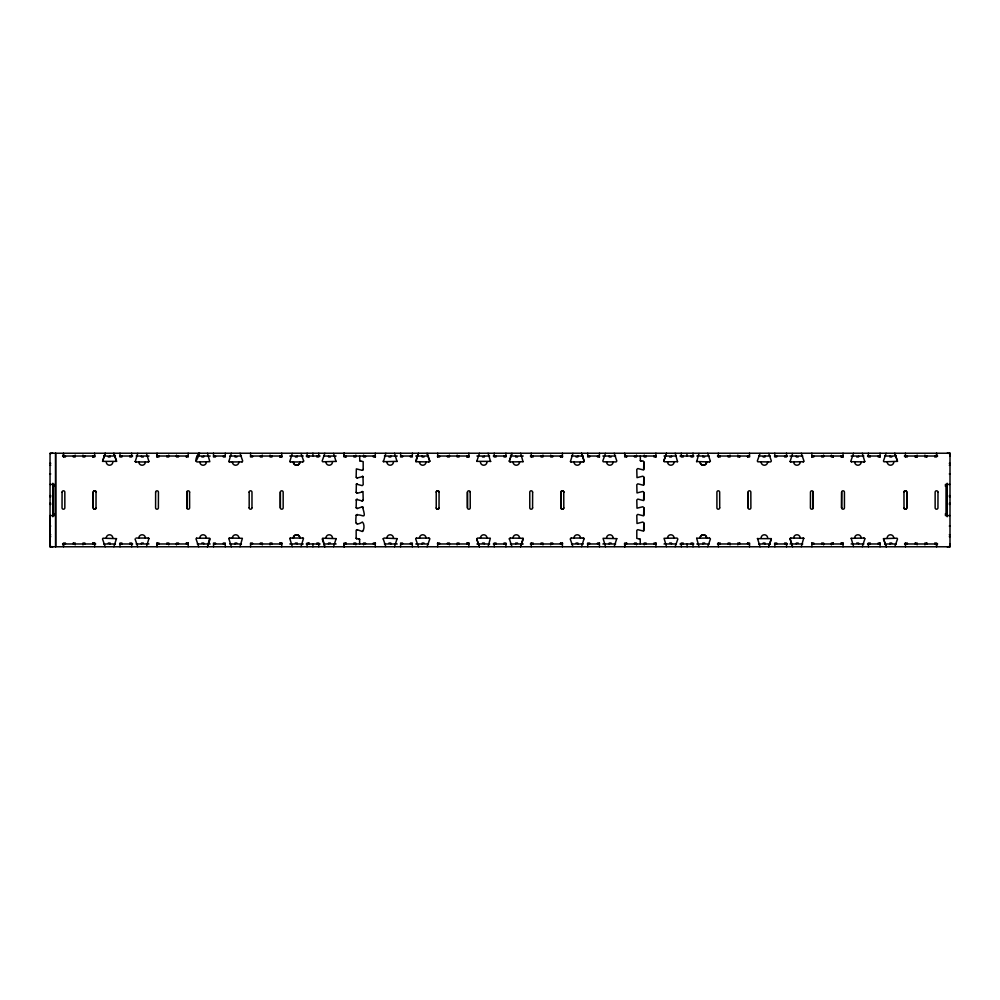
<?xml version="1.0" encoding="UTF-8"?>
<svg xmlns="http://www.w3.org/2000/svg" width="1000" height="1000" viewBox="0 0 1000 1000"><rect width="100%" height="100%" fill="white"/><g stroke="black" fill="none" stroke-linecap="round" stroke-linejoin="round"><path stroke-width="1.5" d="M50.038 546.775L50.038 453.225L950 453.225L950 546.775L50 546.775L50 515.588L54.575 515.588L54.575 513.725L53.587 513.725L53.637 486.275L54.575 486.275L54.575 484.412L50 484.412M359.663 543.975L359.562 539.113L356.163 538.375L356.163 530.388L357.137 529.663L362.2 531.45L363.2 530.525M362.425 506.763L357.15 508.537L356.138 507.6L356.362 499.438L362.2 500.9L363.2 499.963L362.987 491.8L357.137 493.25L356.15 492.325L356.375 484.15L362.2 485.613L363.2 484.688L362.975 476.512L357.15 477.975L356.138 477.038L356.362 468.875L362.2 470.337L363.175 469.613L363.175 461.625L359.775 460.887L359.663 456.025M362.425 531.438C364.538 529.775 364.538 523.7 362.425 522.038C354.738 526.688 355.613 522.163 356.138 515.312C362.15 513.1 367.075 521.888 362.425 506.763M640.3 543.975L640.2 539.113L636.8 538.375L636.8 530.388L637.775 529.663L643.612 531.125L643.838 522.962L642.837 522.025L637 523.488L636.788 515.312L637.775 514.388L643.612 515.85L643.838 507.675L642.837 506.75L637 508.2L636.788 500.037L637.775 499.1L643.612 500.562L643.838 492.4L642.837 491.463L637 492.925L636.788 484.762L637.775 483.825L643.612 485.288L643.838 477.113L642.837 476.188L637 477.65L636.775 469.475L637.775 468.55L643.612 470L643.838 461.838L643.05 460.913L640.4 460.887L640.3 456.025M643.825 530.525L643.825 522.962M643.825 515.237L643.825 507.675M643.825 499.963L643.825 492.4M643.825 484.688L643.825 477.113M643.825 469.4L643.825 461.838M950 456.025L950 453.225M105.175 453.288L102.625 461.362M113.863 546.775L116.475 538.638M207.413 546.775L209.662 538.2L196.488 538.2M239.988 546.712L242.387 538.312L229.562 538.05M333.575 546.712L336.125 538.638M385.863 453.288L383.413 461.688L397.15 461.362M427.062 546.775L429.787 538.975M479.412 453.288L476.8 461.362M520.662 546.712L523.013 538.312M666.5 453.288L663.775 461.025L664.25 461.8L677.588 461.688M675.138 546.712L677.862 538.975L677.05 538.062L664.05 538.312L666.488 546.638M707.75 546.712L710.425 538.975L709.438 538.05M768.688 546.775L771.3 538.638M801.3 546.712L803.65 538.312M853.55 453.288L850.875 461.025L851.525 461.887M862.288 546.712L864.9 538.812M886.125 453.288L883.45 461.025L883.925 461.8L897.463 461.362M207.463 546.775L210.138 538.975M231.35 453.288L228.825 461.538M324.837 453.288L322.163 461.025L322.638 461.8L336.175 461.362M394.5 546.775L397.1 538.638M363.188 499.963L362.425 500.887M105.188 546.775L102.513 538.975L102.987 538.2L116.525 538.638M113.912 453.288L116.475 461.362M148.95 461.538L146.475 453.488M198.738 546.775L196.062 538.975L196.537 538.2M207.463 453.288L209.812 461.688L197 461.95C192.413 459.787 205.287 443.1 196.075 461.188M242.062 461.887L242.712 461.025L240.037 453.288M303.625 461.025L302.863 461.938M324.837 546.775L322.587 538.2L336.175 538.638M383.2 538.812L385.8 546.638M418.425 546.775L415.712 538.975L416.525 538.062M479.412 546.775L476.688 538.975L477.5 538.062L490.35 538.2L488.125 546.575M509.312 538.975L510.238 538.05M523.013 461.688L520.662 453.288M584.113 461.538L581.638 453.288M605.462 453.363L602.8 461.025L603.263 461.8L616.112 461.938L616.825 461.025L614.2 453.288M696.675 538.312L699.025 546.775M710.362 461.188L707.712 453.288M760.013 453.488L757.325 461.025L757.8 461.8L770.65 461.938L771.363 461.025L768.763 453.425M789.95 538.975L792.625 546.775L790.1 538.462M853.538 546.575L851.2 538.312M886.175 546.775L883.562 538.638M894.862 453.288L897.412 461.362M137.738 453.363L135.275 461.538M146.525 546.512L148.95 538.462M292.25 453.425L289.8 461.538M301.012 546.638L303.475 538.462M572.938 453.363L570.425 461.538M614.237 546.512L616.763 538.638M894.887 546.512L897.525 538.975L897.05 538.2L883.512 538.638M356.138 500.037L357.35 499.137M356.175 515.1L357.35 514.425M363.2 469.4L362.425 470.325M105.162 453.425L102.575 461.188M520.638 546.575L523.337 538.975M581.6 546.638L584.113 538.462M666.488 453.363L663.825 461.025M768.775 546.512L771.4 538.975M509.312 461.025L511.962 453.425M698.988 453.488L696.675 461.688M228.825 538.462L231.35 546.775M383.162 538.812L384.125 538.05L397.15 538.638M428.975 461.938L429.725 461.188M429.725 461.362L427.062 453.288L429.787 461.025M509.325 538.638L511.912 546.575M677.537 461.688L675.188 453.288M710.413 461.188L709.438 461.95M415.712 461.025L418.425 453.225L416.025 461.688M511.887 453.488L509.325 461.188M792.575 453.488L790.1 461.538M102.575 461.362L116.525 461.362M289.8 538.462L292.262 546.638M336.037 461.538L333.587 453.425M476.763 461.362L490.7 461.362M757.4 538.638L771.35 538.638M757.537 538.462L760.05 546.775M789.963 538.638L790.713 538.062M864.762 461.538L862.288 453.288M397.025 461.538L394.55 453.288M490.575 461.538L488.1 453.288M149 461.538L148.338 461.938M228.775 538.462L229.613 538.05M289.75 538.462L290.413 538.062M584.15 461.538L583.325 461.95M864.812 461.538L863.975 461.95M356.375 484.15L357.35 483.862M523.062 461.688L510.2 461.95M803.7 461.688L790.837 461.95M851.15 538.312L864.025 538.05M356.525 529.85L357.35 529.7M416.138 538.2L428.85 538.05M696.775 538.2L709.488 538.05M362.638 500.825L361.987 500.863M242.113 461.887L229.562 461.95M803.162 461.938L803.975 461.025L801.3 453.288M616.812 538.638L603.075 538.312L605.525 546.775M639.05 538.663L640.3 539.538M360.925 461.337L359.663 460.462M641.562 461.337L640.312 460.462M358.413 538.663L359.663 539.538M362 491.5L362.638 491.538M357.35 477.938L356.25 477.463M357.35 493.212L356.138 492.325M357.35 508.5L356.163 507.812M571.213 538.05L570.225 538.975L572.875 546.575M50.038 453.488L52.838 453.225M950 453.488L947.188 453.225M62.575 456.025L95.013 456.025M103.75 456.025L115.438 456.025M119.562 456.025L132.662 456.025M136.175 456.025L149 456.025M156.6 456.025L188.263 456.025M197.3 456.025L210.15 456.025M213.512 456.025L225.212 456.025M229.725 456.025L241.425 456.025M250.463 456.025L281.812 456.025L281.812 456.962L279.887 456.962L279.887 456.025M289.812 456.025L303.212 456.025M306.2 456.025L320.087 456.025M323.762 456.025L336.112 456.025M343.7 456.025L375.363 456.025L375.363 456.962L373.387 456.962L373.387 456.025M384.4 456.025L397.25 456.025M400.613 456.025L412.312 456.025M415.775 456.025L428.525 456.025M476.925 456.025L489.65 456.025M493.3 456.025L506.4 456.025M510.387 456.025L523.212 456.025M530.337 456.025L562.45 456.025L562.463 456.962L560.538 456.962L560.538 456.025M571.5 456.025L583.2 456.025M587.725 456.025L599.412 456.025M602.875 456.025L615.625 456.025M624.675 456.025L656.012 456.025L656.012 456.962L654.025 456.962L654.075 456.025M664.025 456.025L676.363 456.025M679.95 456.025L693.838 456.025M696.825 456.025L709.188 456.025M717.438 456.025L749.562 456.025M758.612 456.025L770.3 456.025M774.425 456.025L787.513 456.025M789.975 456.025L802.738 456.025M851.125 456.025L863.85 456.025M867.5 456.025L880.075 456.025M884.587 456.025L896.287 456.025M904.325 456.025L937.638 456.025M63.487 456.962L65.412 456.962L65.362 456.025M92.85 456.962L92.85 456.025L92.8 456.962L94.712 456.962L94.625 453.225M108.275 456.962L110.138 456.962L110.138 456.025M143.35 456.962L141.475 456.962L141.475 456.025M186.4 456.962L186.4 456.025L186.35 456.962L188.263 456.962L188.175 453.225M201.825 456.962L203.688 456.962L203.688 456.025M236.9 456.962L235.037 456.962L235.037 456.025M295.375 456.962L297.25 456.962L297.25 456.025M309 456.962L307.087 456.962L307.137 453.225M330.45 456.962L328.587 456.962L328.587 456.025M345.95 456.962L345.95 456.025L346 456.962L344.075 456.962L344.075 453.225M388.925 456.962L390.8 456.962L390.8 456.025M424.012 456.962L422.137 456.962L422.137 456.025M467.025 456.962L467.025 456.025L466.975 456.962L468.9 456.962L468.913 456.025L437.575 456.025L437.575 456.962M482.475 456.962L484.35 456.962L484.35 456.025M517.562 456.962L515.688 456.962L515.688 456.025M576.025 456.962L577.9 456.962L577.9 456.025M599.45 456.962L597.537 456.962L597.587 456.025M611.112 456.962L609.237 456.962L609.237 456.025M626.575 456.962L626.575 456.025L626.625 456.962L624.712 456.962L624.712 453.225L624.825 456.025M669.575 456.962L671.45 456.962L671.45 456.025M704.663 456.962L702.788 456.962L702.788 456.025M739.663 456.962L739.663 456.025L739.712 456.962L737.8 456.962L737.837 455.1M747.663 456.962L747.663 456.025L747.625 456.962L749.538 456.962L749.488 453.225M763.125 456.962L765 456.962L765 456.025M798.213 456.962L796.338 456.962L796.338 456.025M833.225 456.962L833.225 456.025L833.263 456.962L831.35 456.962L831.388 455.1M856.688 456.962L858.55 456.962L858.55 456.025M880.113 456.962L878.188 456.962L878.238 456.025M891.762 456.962L889.887 456.962L889.887 456.025M915.238 456.962L917.15 456.962M136.012 461.95L148.225 461.95M290.538 461.95L302.738 461.95M428.85 461.95L415.988 461.688M571.163 461.95L583.375 461.95M709.488 461.95L696.5 461.538M864.025 461.95L851.15 461.688M50.038 463.3L50.738 463.3M949.3 463.3L950 463.3M50.038 465.275L50.738 465.225M949.3 465.275L950 465.225M50.038 473.95L50.738 473.95M949.3 473.95L950 473.95M950 484.412L945.425 484.412L945.425 486.275L946.413 486.275L946.413 513.725L945.425 513.725L945.475 515.588L950 515.588M96.037 492.2L96.025 507.8A1.4 1.4 0 0 1 94.663 509.2A1.4 1.4 0 0 1 93.212 507.8L93.212 492.2A1.4 1.4 0 0 1 94.612 490.8A1.4 1.4 0 0 1 96.075 492.2A1.4 1.4 0 0 0 94.612 490.8A1.4 1.4 0 0 0 93.263 492.2L93.263 507.8A1.4 1.4 0 0 0 94.663 509.2A1.4 1.4 0 0 0 96.025 507.8L96.062 507.8M186.762 507.8L186.762 492.2A1.4 1.4 0 0 1 188.175 490.8A1.4 1.4 0 0 1 189.575 492.2L189.625 492.2M249.125 492.2L249.163 492.2A1.4 1.4 0 0 1 250.575 490.8A1.4 1.4 0 0 1 251.975 492.2L251.975 507.8M50.038 495.662L50.738 495.613M949.3 495.662L950 495.613M50.038 496.725L50.738 496.725M949.3 496.725L950 496.725M50.038 503.275L50.738 503.275M949.3 503.275L950 503.275M50.038 504.338L50.738 504.387M949.3 504.338L950 504.387M249.175 492.2L249.175 507.8M470.2 492.2L470.25 507.8A1.4 1.4 0 0 1 468.85 509.2A1.4 1.4 0 0 1 467.45 507.8L467.4 492.2M841.6 507.8L841.637 507.8A1.4 1.4 0 0 0 843.037 509.2A1.4 1.4 0 0 0 844.438 507.8L844.438 492.2A1.4 1.4 0 0 0 843.037 490.8A1.4 1.4 0 0 0 841.637 492.2L841.587 507.8L841.637 492.2M50.038 526.05L50.738 526.05M949.3 526.05L950 526.05M50.038 534.725L50.738 534.775M949.3 534.775L950 534.725M50.038 536.7L50.738 536.7M949.3 536.7L950 536.7M136.012 538.05L148.225 538.05M290.538 538.05L302.738 538.05M510.2 538.05L523.062 538.312M571.163 538.05L583.375 538.05M790.837 538.05L803.55 538.2M73.312 543.038L75.225 543.038L75.188 544.9M92.85 543.038L92.85 543.975L92.8 543.038L94.712 543.038L94.712 543.975M108.275 543.038L110.138 543.038L110.138 543.975M143.35 543.038L141.475 543.038L141.475 543.975M186.4 543.038L186.4 543.975L186.35 543.038L188.263 543.038L188.263 543.975L156.6 543.975M201.825 543.038L203.688 543.038L203.688 543.975M236.9 543.038L235.037 543.038L235.037 543.975M295.375 543.038L297.25 543.038L297.25 543.975M309 543.038L307.087 543.038L307.087 546.775M330.45 543.038L328.587 543.038L328.587 543.975M345.95 543.038L345.95 543.975L346 543.038L344.075 543.038L344.075 546.775M343.7 543.975L375.363 543.975L375.363 543.038L373.387 543.038L373.387 543.975M388.925 543.038L390.8 543.038L390.8 543.975M424.012 543.038L422.137 543.038L422.137 543.975M467.025 543.038L467.025 543.975L466.975 543.038L468.9 543.038L468.913 543.975L437.575 543.975L437.575 543.038M482.475 543.038L484.35 543.038L484.35 543.975M517.562 543.038L515.688 543.038L515.688 543.975M576.025 543.038L577.9 543.038L577.9 543.975M599.45 543.038L597.537 543.038L597.587 543.975M611.112 543.038L609.237 543.038L609.237 543.975M626.575 543.038L626.575 543.975L626.625 543.038L624.712 543.038L624.712 546.775M624.35 543.975L656.012 543.975L656.012 543.038L654.025 543.038L654.075 543.975M669.575 543.038L671.45 543.038L671.45 543.975M704.663 543.038L702.788 543.038L702.788 543.975M718.225 543.975L718.225 543.038L720.225 543.038L720.225 543.975M739.663 543.038L739.663 543.975L739.712 543.038L737.8 543.038L737.812 544.9M747.663 543.038L747.663 543.975L747.625 543.038L749.538 543.038L749.488 546.775M763.125 543.038L765 543.038L765 543.975M798.213 543.038L796.338 543.038L796.338 543.975M833.225 543.038L833.225 543.975L833.263 543.038L831.35 543.038L831.375 544.9M856.688 543.038L858.55 543.038L858.55 543.975M880.113 543.038L878.188 543.038L878.238 543.975M891.762 543.038L889.887 543.038L889.887 543.975M915.238 543.038L917.15 543.038L917.15 544.9M62.575 543.975L95.712 543.975M103.75 543.975L115.438 543.975M119.562 543.975L132.662 543.975M136.175 543.975L149 543.975M197.3 543.975L210.15 543.975M213.512 543.975L225.212 543.975M229.725 543.975L241.425 543.975M250.463 543.975L281.812 543.975L281.812 543.038L279.887 543.038L279.887 543.975M289.812 543.975L303.212 543.975M306.2 543.975L320.087 543.975M323.762 543.975L336.112 543.975M384.4 543.975L397.25 543.975M400.613 543.975L412.312 543.975M415.775 543.975L428.525 543.975M476.925 543.975L489.65 543.975M493.3 543.975L506.4 543.975M510.387 543.975L523.212 543.975M530.337 543.975L562.45 543.975L562.463 543.038L560.538 543.038L560.538 543.975M571.5 543.975L583.2 543.975M587.312 543.975L599.412 543.975M602.875 543.975L615.625 543.975M664.025 543.975L676.363 543.975M679.95 543.975L693.838 543.975M696.825 543.975L709.188 543.975M717.438 543.975L749.562 543.975M758.612 543.975L770.3 543.975M774.425 543.975L787.513 543.975M789.975 543.975L802.738 543.975M851.125 543.975L863.85 543.975M867.5 543.975L880.075 543.975M884.587 543.975L896.287 543.975M904.538 543.975L937.638 543.975M50.038 546.512L52.838 546.775M950 546.512L947.188 546.775M357.137 523.812L356.175 523.1M571.213 461.95L570.5 461.688M510.238 461.95L509.412 461.538M290.575 461.95L289.75 461.538M229.613 461.95L228.775 461.538M136.062 461.95L135.35 461.688M863.975 538.05L864.812 538.462M583.325 538.05L584.237 538.638M302.688 538.05L303.4 538.312M790.713 461.938L790.05 461.538M803.162 538.062L803.825 538.462M428.975 538.062L429.637 538.462M135.887 461.938L135.225 461.538M148.338 538.062L149 538.462M362.425 476.2L363.2 477.113M362.638 506.825L363.2 507.675M356.712 539.025L356.15 538.162M383.462 461.688L383.188 461.025M894.85 453.488L897.475 461.025M883.5 538.975L886.162 546.638M584.263 461.025L581.663 453.425M476.737 538.975L479.35 546.638M301.038 453.488L303.675 461.025M322.212 538.975L324.825 546.638M113.9 453.488L116.538 461.025M135.075 538.975L137.75 546.775M950 543.975L950 546.775M947.188 483.25L947.188 516.75M946.363 486.275L946.363 513.725M936.587 456.025L936.587 453.225L936.587 456.962L934.725 456.962L934.725 456.025M936.587 543.975L936.587 546.775L936.637 543.038L934.725 543.038L934.775 543.975M926.825 456.025L926.825 456.962L924.9 456.962L924.9 456.025M926.825 543.975L926.825 543.038L924.9 543.038L924.925 544.9M926.775 456.025L926.775 456.962M926.775 543.038L926.775 543.975M924.95 455.1L924.95 456.025M917.125 455.1L917.1 456.962M915.288 456.025L915.288 456.962M915.288 543.038L915.238 543.975M907.337 456.025L907.288 456.962L905.413 456.962L905.413 453.225M907.337 543.975L907.337 543.038L905.413 543.038L905.475 546.775M905.325 456.025L905.325 456.962M905.325 543.038L905.325 543.975M880.062 453.225L880.062 456.962M880.062 543.038L880.062 546.775M870.238 456.025L870.288 456.962L868.363 456.962L868.375 453.225M870.238 543.975L870.288 543.038L868.363 543.038L868.438 546.775M843.037 453.225L843.037 456.962M843.037 543.038L843.037 546.775M841.225 456.025L841.225 456.962M841.225 543.038L841.225 543.975M841.175 456.025L841.175 456.962L843.088 456.962L843.112 456.025L811.775 456.025L811.775 456.962M841.175 543.975L841.175 543.038L843.088 543.038L843.088 543.975L811.775 543.975L811.775 543.038M823.575 455.1L823.55 456.962L821.688 456.962L821.688 456.025M823.6 544.9L823.6 543.038L821.688 543.038L821.688 543.975M813.737 456.025L813.737 456.962L811.862 456.962L811.862 453.225M813.737 543.975L813.787 543.038L811.862 543.038L811.925 546.775M813.263 492.2L813.263 507.8A1.4 1.4 0 0 1 811.812 509.2A1.4 1.4 0 0 1 810.413 507.8L810.462 492.2A1.4 1.4 0 0 1 811.812 490.8A1.4 1.4 0 0 1 813.213 492.2L813.213 507.8M786.513 453.225L786.513 456.962L784.638 456.962L784.638 456.025M786.587 546.775L786.513 543.038L784.638 543.038L784.688 543.975M776.737 456.025L776.688 456.962L774.812 456.962L774.812 453.225M776.688 543.975L776.737 543.038L774.812 543.038L774.887 546.775M748.088 492.2L748.088 507.8A1.4 1.4 0 0 0 749.488 509.2A1.4 1.4 0 0 0 750.888 507.8L750.837 492.2A1.4 1.4 0 0 0 749.438 490.8A1.4 1.4 0 0 0 748.037 492.2L748.037 507.8M730.025 455.1L730 456.962L728.138 456.962L728.138 456.025M730.05 544.9L730 543.038L728.138 543.038L728.138 543.975M720.225 456.025L720.225 456.962L718.312 456.962L718.225 456.025M718.312 453.225L718.363 456.962M718.312 543.038L718.375 546.775M693.025 453.225L692.962 456.962L691.087 456.962L691.137 456.025M693.025 546.775L692.962 543.038L691.087 543.038L691.137 543.975M687.113 456.025L686.85 453.575M687.113 543.975L687.125 546.775M683.138 456.025L683.188 456.962L681.263 456.962L681.263 453.225M683.138 543.975L683.188 543.038L681.263 543.038L681.338 546.775M655.9 453.225L655.9 456.962M655.9 543.038L655.938 546.775M646.125 456.025L646.075 456.962L644.2 456.962L644.287 455.1M646.125 543.975L646.075 543.038L644.2 543.038L644.262 544.9M636.475 455.1L636.4 456.962L634.538 456.962L634.538 456.025M636.5 544.9L636.4 543.038L634.538 543.038L634.575 543.975M624.825 543.975L624.825 546.775M599.412 453.225L599.4 456.962M599.4 543.038L599.475 546.775M589.587 456.025L589.637 456.962L587.712 456.962L587.725 453.225M589.587 543.975L589.637 543.038L587.712 543.038L587.788 546.775M563.75 492.2L563.8 507.8A1.4 1.4 0 0 1 562.4 509.2A1.4 1.4 0 0 1 560.95 507.8L560.95 492.2A1.4 1.4 0 0 1 562.35 490.8A1.4 1.4 0 0 1 563.8 492.2A1.4 1.4 0 0 0 562.35 490.8A1.4 1.4 0 0 0 561 492.2L561 507.8A1.4 1.4 0 0 0 562.4 509.2A1.4 1.4 0 0 0 563.75 507.8M562.4 453.225L562.4 456.962M562.4 543.038L562.4 546.775M560.575 456.025L560.575 456.962M560.575 543.038L560.575 543.975M552.575 456.025L552.625 456.962L550.712 456.962L550.737 455.1M552.575 543.975L552.625 543.038L550.712 543.038L550.712 544.9M542.925 455.1L542.913 456.962L541.05 456.962L541.05 456.025M542.95 544.9L542.913 543.038L541.05 543.038L541.05 543.975M533.138 456.025L533.1 456.962L531.225 456.962L531.225 453.225M533.138 543.975L533.138 543.038L531.225 543.038L531.263 546.775M532.625 492.2L532.575 507.8M531.125 456.025L531.125 456.962M531.125 543.038L531.125 543.975M505.925 453.225L505.875 456.962L504 456.962L504.05 456.025M505.925 546.775L505.875 543.038L504 543.038L504.05 543.975M496.1 456.025L496.05 456.962L494.175 456.962L494.237 453.225M496.1 543.975L496.05 543.038L494.175 543.038L494.237 546.775M468.85 453.225L468.85 456.962M468.85 543.038L468.85 546.775M467.45 507.8L467.45 492.2A1.4 1.4 0 0 1 468.85 490.8A1.4 1.4 0 0 1 470.25 492.2M459.075 456.025L459.025 456.962L457.163 456.962L457.188 455.1M459.025 543.975L459.025 543.038L457.163 543.038L457.163 544.9M449.363 455.1L449.363 456.962L447.5 456.962L447.5 456.025M449.387 544.9L449.412 543.038L447.5 543.038L447.537 543.975M439.538 456.025L439.588 456.962L437.675 456.962L437.713 453.225M439.588 543.975L439.538 543.038L437.675 543.038L437.713 546.775M439.075 492.2L439.025 507.8A1.4 1.4 0 0 1 437.675 509.2A1.4 1.4 0 0 1 436.225 507.8L436.225 492.2A1.4 1.4 0 0 1 437.625 490.8A1.4 1.4 0 0 1 439.075 492.2A1.4 1.4 0 0 0 437.625 490.8A1.4 1.4 0 0 0 436.262 492.2M412.375 453.225L412.312 456.962L410.45 456.962L410.45 456.025M412.312 546.775L412.312 543.038L410.45 543.038L410.45 543.975M402.5 456.025L402.5 456.962L400.625 456.962L400.688 453.225M402.5 543.975L402.5 543.038L400.625 543.038L400.625 546.775M375.275 453.225L375.262 456.962M375.262 543.038L375.262 546.775M365.438 456.025L365.487 456.962L363.562 456.962L363.638 455.1M365.487 543.975L365.438 543.038L363.562 543.038L363.612 544.9M355.812 455.1L355.775 456.962L353.9 456.962L353.9 456.025M355.838 544.9L355.775 543.038L353.9 543.038L353.95 543.975M344.162 453.225L344.162 456.025M344.162 543.975L344.162 546.775M318.762 453.225L318.775 456.962L316.9 456.962L316.9 456.025M318.775 546.775L318.775 543.038L316.9 543.038L316.95 543.975M312.925 453.225L312.913 456.025M312.913 543.975L312.913 546.775M309 456.025L308.95 456.962M308.95 543.038L309 543.975M281.725 453.225L281.762 456.962M281.762 543.038L281.725 546.775M280.35 492.2L280.35 507.8A1.4 1.4 0 0 0 281.75 509.2A1.4 1.4 0 0 0 283.163 507.8L283.163 492.2A1.4 1.4 0 0 0 281.712 490.8A1.4 1.4 0 0 0 280.3 492.2L280.3 507.8M279.938 456.025L279.938 456.962M279.938 543.038L279.938 543.975M271.938 456.025L271.988 456.962L270.062 456.962L270.087 455.1M271.988 543.975L271.988 543.038L270.062 543.038L270.062 544.9M262.262 455.1L262.275 456.962L260.4 456.962L260.4 456.025M262.288 544.9L262.325 543.038L260.4 543.038L260.4 543.975M252.5 456.025L252.5 456.962L250.575 456.962L250.613 453.225M252.45 543.975L252.45 543.038L250.575 543.038L250.613 546.775M225.275 453.225L225.238 456.962L223.363 456.962L223.412 456.025M225.275 546.775L225.238 543.038L223.363 543.038L223.363 543.975M215.463 456.025L215.413 456.962L213.55 456.962L213.512 453.225M215.463 543.975L215.413 543.038L213.55 543.038L213.575 546.775M189.575 492.2L189.625 507.8A1.4 1.4 0 0 1 188.212 509.2A1.4 1.4 0 0 1 186.812 507.8L186.812 492.2M188.225 543.038L188.175 546.775M178.45 456.025L178.4 456.962L176.525 456.962L176.537 455.1M178.4 543.975L178.45 543.038L176.525 543.038L176.513 544.9M168.713 455.1L168.738 456.962L166.863 456.962L166.863 456.025M168.738 544.9L168.787 543.038L166.863 543.038L166.912 543.975M158.912 456.025L158.963 456.962L157.037 456.962L157.062 453.225L156.912 456.962M158.912 543.975L158.963 543.038L157.037 543.038L157.062 546.775L156.912 543.038M131.65 453.225L131.688 456.962L129.812 456.962L129.863 456.025M131.725 546.775L131.688 543.038L129.812 543.038L129.812 543.975M121.862 456.025L121.912 456.962L120 456.962L120.025 453.225M121.862 543.975L121.912 543.038L120 543.038L120.025 546.775M94.7 543.038L94.675 546.775M84.9 456.025L84.85 456.962L82.975 456.962L82.987 455.1M84.85 543.975L84.9 543.038L82.975 543.038L82.963 544.9M75.163 455.1L75.188 456.962L73.312 456.962L73.362 456.025M73.362 543.038L73.312 543.975M65.362 543.975L65.412 543.038L63.487 543.038L63.513 546.775L63.45 543.975M63.537 456.962L63.513 453.225L63.45 456.025M52.838 483.25L52.838 516.75M861.2 461.95A3.275 3.275 0 0 1 857.925 465.225A3.275 3.275 0 0 1 854.65 461.95M893.763 461.95A3.275 3.275 0 0 1 890.487 465.225A3.275 3.275 0 0 1 887.212 461.95M887.188 538.05A3.275 3.275 0 0 1 890.462 534.775A3.275 3.275 0 0 1 893.737 538.05M854.65 538.05A3.275 3.275 0 0 1 857.925 534.775A3.275 3.275 0 0 1 861.2 538.05M904.013 492.2A1.4 1.4 0 0 1 905.413 490.8A1.4 1.4 0 0 1 906.812 492.2L906.812 507.8A1.4 1.4 0 0 1 905.413 509.2A1.4 1.4 0 0 1 904.013 507.8L903.962 492.2A1.4 1.4 0 0 1 905.362 490.8A1.4 1.4 0 0 1 906.762 492.2L906.762 507.8A1.4 1.4 0 0 1 905.362 509.2A1.4 1.4 0 0 1 903.962 507.8M767.65 461.95A3.275 3.275 0 0 1 764.375 465.225A3.275 3.275 0 0 1 761.1 461.95M800.212 461.95A3.275 3.275 0 0 1 796.938 465.225A3.275 3.275 0 0 1 793.662 461.95M793.662 538.05A3.275 3.275 0 0 1 796.938 534.775A3.275 3.275 0 0 1 800.212 538.05M761.1 538.05A3.275 3.275 0 0 1 764.375 534.775A3.275 3.275 0 0 1 767.65 538.05M674.087 461.95A3.275 3.275 0 0 1 670.825 465.225A3.275 3.275 0 0 1 667.55 461.95M706.663 461.95A3.275 3.275 0 0 1 703.388 465.225A3.275 3.275 0 0 1 700.088 461.95A3.275 3.275 0 0 0 703.388 465.225A3.275 3.275 0 0 0 706.637 461.95M706.637 538.05A3.275 3.275 0 0 0 703.363 534.775A3.275 3.275 0 0 0 700.088 538.05A3.275 3.275 0 0 1 703.388 534.775A3.275 3.275 0 0 1 706.663 538.05M667.55 538.05A3.275 3.275 0 0 1 670.825 534.775A3.275 3.275 0 0 1 674.087 538.05M580.538 461.95A3.275 3.275 0 0 1 577.263 465.225A3.275 3.275 0 0 1 574 461.95M613.112 461.95A3.275 3.275 0 0 1 609.837 465.225A3.275 3.275 0 0 1 606.562 461.95M606.562 538.05A3.275 3.275 0 0 1 609.837 534.775A3.275 3.275 0 0 1 613.112 538.05M573.975 538.05A3.275 3.275 0 0 1 577.25 534.775A3.275 3.275 0 0 1 580.513 538.05M532.575 492.2A1.4 1.4 0 0 0 531.175 490.8A1.4 1.4 0 0 0 529.775 492.2L529.775 507.8A1.4 1.4 0 0 0 531.225 509.2A1.4 1.4 0 0 0 532.625 507.8M486.975 461.95A3.275 3.275 0 0 1 483.713 465.225A3.275 3.275 0 0 1 480.438 461.95M519.575 461.95A3.275 3.275 0 0 1 516.3 465.225A3.275 3.275 0 0 1 513.025 461.95M513 538.05A3.275 3.275 0 0 1 516.275 534.775A3.275 3.275 0 0 1 519.55 538.05M480.462 538.05A3.275 3.275 0 0 1 483.738 534.775A3.275 3.275 0 0 1 487 538.05M439.025 507.8A1.4 1.4 0 0 1 437.625 509.2A1.4 1.4 0 0 1 436.262 507.8M393.425 461.95A3.275 3.275 0 0 1 390.15 465.225A3.275 3.275 0 0 1 386.887 461.95M426.025 461.95A3.275 3.275 0 0 1 422.75 465.225A3.275 3.275 0 0 1 419.475 461.95M419.475 538.05A3.275 3.275 0 0 1 422.75 534.775A3.275 3.275 0 0 1 426.025 538.05M386.9 538.05A3.275 3.275 0 0 1 390.175 534.775A3.275 3.275 0 0 1 393.45 538.05M293.363 461.95A3.275 3.275 0 0 0 296.637 465.225A3.275 3.275 0 0 0 299.913 461.95A3.275 3.275 0 0 1 296.613 465.225A3.275 3.275 0 0 1 293.337 461.95M332.475 461.95A3.275 3.275 0 0 1 329.2 465.225A3.275 3.275 0 0 1 325.925 461.95M325.925 538.05A3.275 3.275 0 0 1 329.2 534.775A3.275 3.275 0 0 1 332.475 538.05M293.337 538.05A3.275 3.275 0 0 1 296.613 534.775A3.275 3.275 0 0 1 299.913 538.05A3.275 3.275 0 0 0 296.613 534.775A3.275 3.275 0 0 0 293.363 538.05M112.825 461.95A3.275 3.275 0 0 1 109.55 465.225A3.275 3.275 0 0 1 106.275 461.95M145.387 461.95A3.275 3.275 0 0 1 142.113 465.225A3.275 3.275 0 0 1 138.837 461.95M138.837 538.05A3.275 3.275 0 0 1 142.113 534.775A3.275 3.275 0 0 1 145.387 538.05M106.25 538.05A3.275 3.275 0 0 1 109.525 534.775A3.275 3.275 0 0 1 112.8 538.05M206.375 461.95A3.275 3.275 0 0 1 203.1 465.225A3.275 3.275 0 0 1 199.825 461.95M238.912 461.95A3.275 3.275 0 0 1 235.637 465.225A3.275 3.275 0 0 1 232.362 461.95M232.387 538.05A3.275 3.275 0 0 1 235.662 534.775A3.275 3.275 0 0 1 238.938 538.05M199.8 538.05A3.275 3.275 0 0 1 203.075 534.775A3.275 3.275 0 0 1 206.35 538.05M251.925 507.8A1.4 1.4 0 0 1 250.525 509.2A1.4 1.4 0 0 1 249.125 507.8M62.075 492.2L62.038 507.8A1.4 1.4 0 0 0 63.438 509.2A1.4 1.4 0 0 0 64.837 507.8L64.837 492.2A1.4 1.4 0 0 0 63.487 490.8A1.4 1.4 0 0 0 62.088 492.2M155.625 492.2L155.588 507.8A1.4 1.4 0 0 0 156.988 509.2A1.4 1.4 0 0 0 158.387 507.8L158.438 492.2A1.4 1.4 0 0 0 157.037 490.8A1.4 1.4 0 0 0 155.638 492.2M937.987 492.2L937.962 492.2A1.4 1.4 0 0 0 936.538 490.8A1.4 1.4 0 0 0 935.138 492.2L935.138 507.8A1.4 1.4 0 0 0 936.538 509.2A1.4 1.4 0 0 0 937.95 507.8L937.987 492.2M55.65 546.763L55.613 453.225L55.65 546.763M719.712 507.8L719.663 492.2A1.4 1.4 0 0 0 718.312 490.8A1.4 1.4 0 0 0 716.912 492.2L716.912 507.8A1.4 1.4 0 0 0 718.263 509.2A1.4 1.4 0 0 0 719.663 507.8"/></g></svg>
